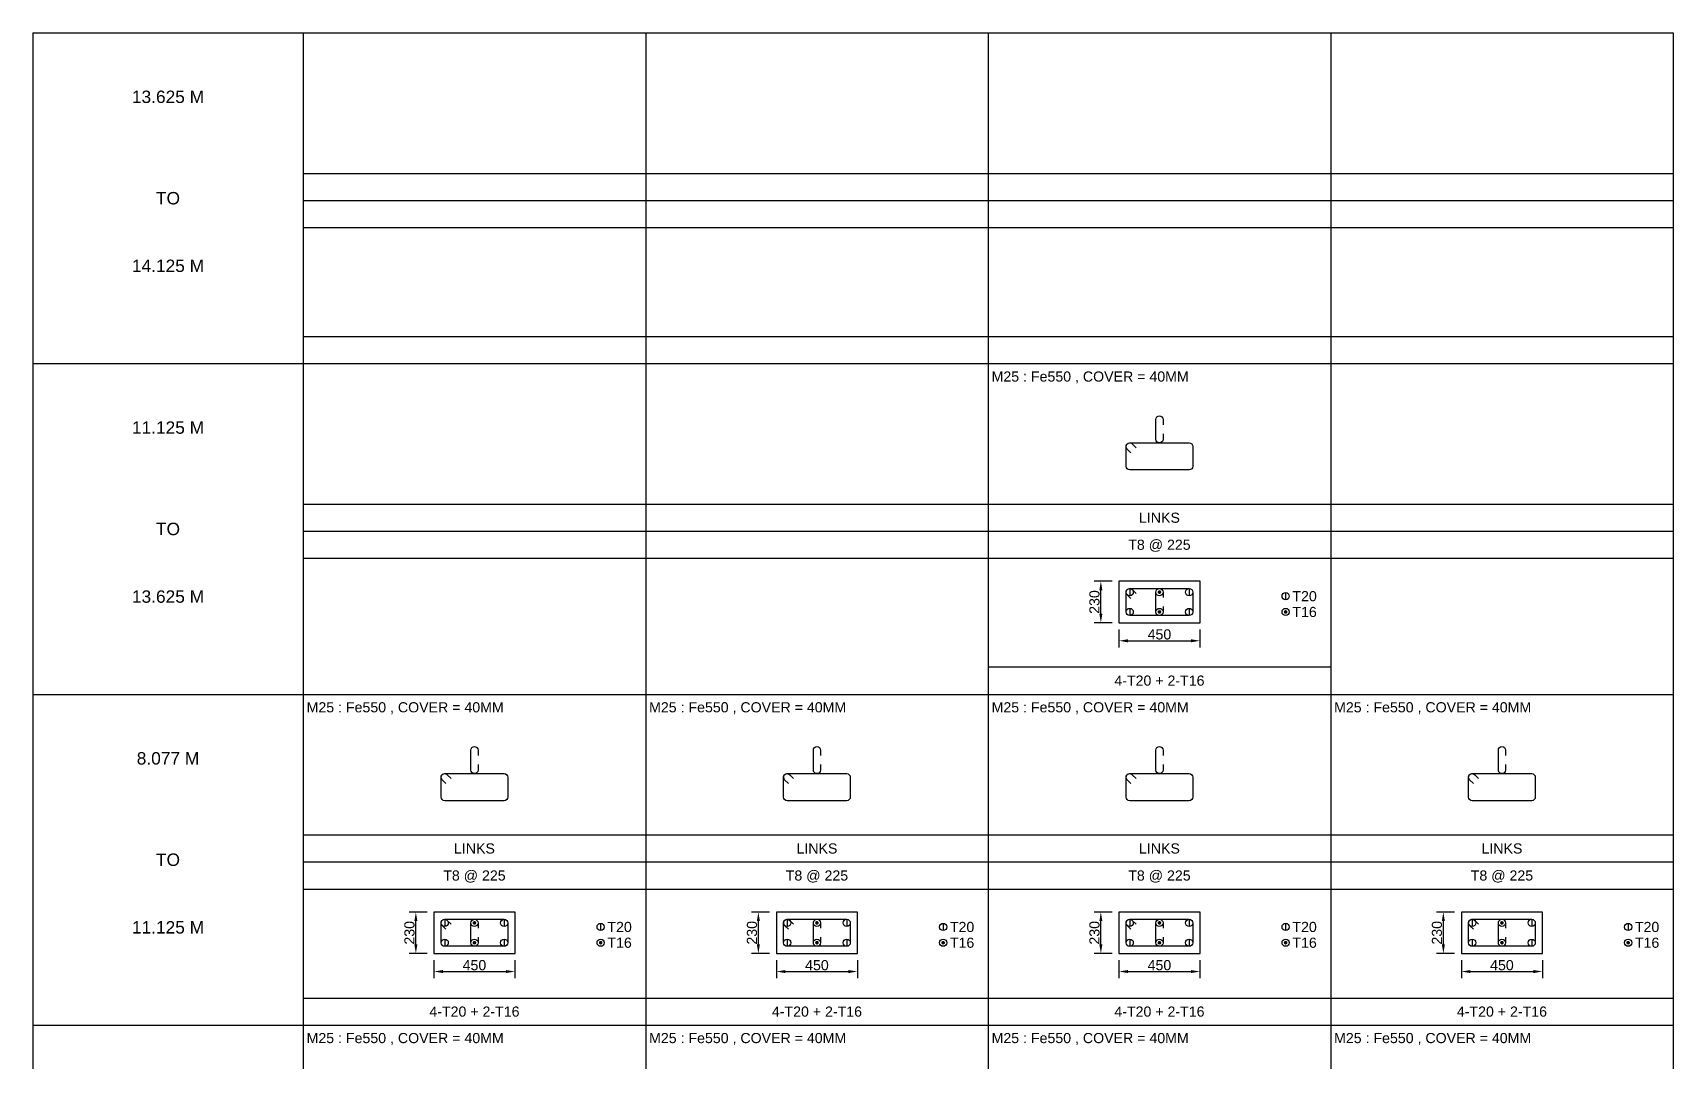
# Model space of a CAD drawing. Header units: inches. Extents: x -816171 to 9366335, y -450961 to 689132.
# Drawn here: x -301701 to -265301, y 293262 to 316083 of the extents above; entities that cross this region are included whole.
import ezdxf
from ezdxf.enums import TextEntityAlignment as Align

# ---------------------------------------------------------------- set-up
doc = ezdxf.new("R2010")
doc.units = ezdxf.units.IN
doc.header["$MEASUREMENT"] = 0
for name, color, linetype in [('Concrete Line', 2, 'Continuous'), ('Dim', 31, 'Continuous'), ('Link', 225, 'Continuous'), ('Reinforcement', 130, 'Continuous'), ('Schedule Border', 60, 'Continuous'), ('Schedule Header', 4, 'Continuous'), ('Schedule Line', 60, 'Continuous'), ('Text', 31, 'Continuous')]:
    doc.layers.add(name, color=color, linetype=linetype)
doc.styles.add('SC-COL1', font='SansSerif')
doc.styles.add('SC-COL2', font='SansSerif')
doc.dimstyles.new('ColumnSch', dxfattribs={"dimtxt": 225, "dimasz": 200, "dimexe": 150, "dimexo": 150, "dimgap": 25, "dimtad": 1, "dimtoh": 1, "dimdec": 4, "dimzin": 0, "dimdsep": 46, "dimtxsty": 'SC-COL2', "dimcen": 0.09, "dimclrd": 8, "dimclre": 8, "dimclrt": 31, "dimadec": 0, "dimazin": 0, "dimtfac": 1, "dimtdec": 0, "dimtix": 1, "dimtofl": 0, "dimtmove": 0, "dimatfit": 3, "dimfxl": 1, "dimtolj": 1, "dimtzin": 0, "dimarcsym": 0})

# ---------------------------------------------------------------- blocks, each defined once
blk = doc.blocks.new('*D3655')
at = {"layer": 'DEFPOINTS', "color": 0, "transparency": 16777216}
for p in [(-292801, 295652), (-291001, 295652), (-291001, 295252)]:
    blk.add_point(p, dxfattribs=at)
at = {"layer": 'Dim', "color": 8, "lineweight": -2, "transparency": 16777216}
for p, q in [((-292801, 295502), (-292801, 295102)), ((-292601, 295252), (-291201, 295252)), ((-291001, 295502), (-291001, 295102))]:
    blk.add_line(p, q, dxfattribs=at)
at = {"layer": 'Dim', "color": 8, "transparency": 16777216}
for points in [[(-292601, 295285), (-292601, 295218), (-292801, 295252)], [(-291201, 295285), (-291201, 295218), (-291001, 295252)]]:
    blk.add_solid(points, dxfattribs=at)
at = {"layer": 'Dim', "color": 31, "transparency": 16777216, "insert": (-291901, 295392), "char_height": 225, "attachment_point": 5, "style": 'SC-COL2'}
blk.add_mtext('\\A1;450', dxfattribs=at)
blk = doc.blocks.new('*D3656')
at = {"layer": 'DEFPOINTS', "color": 0, "transparency": 16777216}
for p in [(-293201, 296572), (-292801, 296572), (-292801, 295652)]:
    blk.add_point(p, dxfattribs=at)
at = {"layer": 'Dim', "color": 8, "lineweight": -2, "transparency": 16777216}
for p, q in [((-292951, 296572), (-293351, 296572)), ((-293201, 295852), (-293201, 296372)), ((-292951, 295652), (-293351, 295652))]:
    blk.add_line(p, q, dxfattribs=at)
at = {"layer": 'Dim', "color": 8, "transparency": 16777216}
for points in [[(-293234, 296372), (-293167, 296372), (-293201, 296572)], [(-293234, 295852), (-293167, 295852), (-293201, 295652)]]:
    blk.add_solid(points, dxfattribs=at)
at = {"layer": 'Dim', "color": 31, "transparency": 16777216, "insert": (-293342, 296112), "char_height": 225, "attachment_point": 5, "rotation": 90, "style": 'SC-COL2'}
blk.add_mtext('\\A1;230', dxfattribs=at)
blk = doc.blocks.new('*D3663')
at = {"layer": 'DEFPOINTS', "color": 0, "transparency": 16777216}
for p in [(-285201, 295652), (-283401, 295652), (-283401, 295252)]:
    blk.add_point(p, dxfattribs=at)
at = {"layer": 'Dim', "color": 8, "lineweight": -2, "transparency": 16777216}
for p, q in [((-285201, 295502), (-285201, 295102)), ((-285001, 295252), (-283601, 295252)), ((-283401, 295502), (-283401, 295102))]:
    blk.add_line(p, q, dxfattribs=at)
at = {"layer": 'Dim', "color": 8, "transparency": 16777216}
for points in [[(-285001, 295285), (-285001, 295218), (-285201, 295252)], [(-283601, 295285), (-283601, 295218), (-283401, 295252)]]:
    blk.add_solid(points, dxfattribs=at)
at = {"layer": 'Dim', "color": 31, "transparency": 16777216, "insert": (-284301, 295392), "char_height": 225, "attachment_point": 5, "style": 'SC-COL2'}
blk.add_mtext('\\A1;450', dxfattribs=at)
blk = doc.blocks.new('*D3664')
at = {"layer": 'DEFPOINTS', "color": 0, "transparency": 16777216}
for p in [(-285601, 296572), (-285201, 296572), (-285201, 295652)]:
    blk.add_point(p, dxfattribs=at)
at = {"layer": 'Dim', "color": 8, "lineweight": -2, "transparency": 16777216}
for p, q in [((-285351, 296572), (-285751, 296572)), ((-285601, 295852), (-285601, 296372)), ((-285351, 295652), (-285751, 295652))]:
    blk.add_line(p, q, dxfattribs=at)
at = {"layer": 'Dim', "color": 8, "transparency": 16777216}
for points in [[(-285634, 296372), (-285567, 296372), (-285601, 296572)], [(-285634, 295852), (-285567, 295852), (-285601, 295652)]]:
    blk.add_solid(points, dxfattribs=at)
at = {"layer": 'Dim', "color": 31, "transparency": 16777216, "insert": (-285742, 296112), "char_height": 225, "attachment_point": 5, "rotation": 90, "style": 'SC-COL2'}
blk.add_mtext('\\A1;230', dxfattribs=at)
blk = doc.blocks.new('*D3671')
at = {"layer": 'DEFPOINTS', "color": 0, "transparency": 16777216}
for p in [(-277601, 295652), (-275801, 295652), (-275801, 295252)]:
    blk.add_point(p, dxfattribs=at)
at = {"layer": 'Dim', "color": 8, "lineweight": -2, "transparency": 16777216}
for p, q in [((-277601, 295502), (-277601, 295102)), ((-277401, 295252), (-276001, 295252)), ((-275801, 295502), (-275801, 295102))]:
    blk.add_line(p, q, dxfattribs=at)
at = {"layer": 'Dim', "color": 8, "transparency": 16777216}
for points in [[(-277401, 295285), (-277401, 295218), (-277601, 295252)], [(-276001, 295285), (-276001, 295218), (-275801, 295252)]]:
    blk.add_solid(points, dxfattribs=at)
at = {"layer": 'Dim', "color": 31, "transparency": 16777216, "insert": (-276701, 295392), "char_height": 225, "attachment_point": 5, "style": 'SC-COL2'}
blk.add_mtext('\\A1;450', dxfattribs=at)
blk = doc.blocks.new('*D3672')
at = {"layer": 'DEFPOINTS', "color": 0, "transparency": 16777216}
for p in [(-278001, 296572), (-277601, 296572), (-277601, 295652)]:
    blk.add_point(p, dxfattribs=at)
at = {"layer": 'Dim', "color": 8, "lineweight": -2, "transparency": 16777216}
for p, q in [((-277751, 296572), (-278151, 296572)), ((-278001, 295852), (-278001, 296372)), ((-277751, 295652), (-278151, 295652))]:
    blk.add_line(p, q, dxfattribs=at)
at = {"layer": 'Dim', "color": 8, "transparency": 16777216}
for points in [[(-278034, 296372), (-277967, 296372), (-278001, 296572)], [(-278034, 295852), (-277967, 295852), (-278001, 295652)]]:
    blk.add_solid(points, dxfattribs=at)
at = {"layer": 'Dim', "color": 31, "transparency": 16777216, "insert": (-278142, 296112), "char_height": 225, "attachment_point": 5, "rotation": 90, "style": 'SC-COL2'}
blk.add_mtext('\\A1;230', dxfattribs=at)
blk = doc.blocks.new('*D3673')
at = {"layer": 'DEFPOINTS', "color": 0, "transparency": 16777216}
for p in [(-277601, 302992), (-275801, 302992), (-275801, 302592)]:
    blk.add_point(p, dxfattribs=at)
at = {"layer": 'Dim', "color": 8, "lineweight": -2, "transparency": 16777216}
for p, q in [((-277601, 302842), (-277601, 302442)), ((-277401, 302592), (-276001, 302592)), ((-275801, 302842), (-275801, 302442))]:
    blk.add_line(p, q, dxfattribs=at)
at = {"layer": 'Dim', "color": 8, "transparency": 16777216}
for points in [[(-277401, 302625), (-277401, 302558), (-277601, 302592)], [(-276001, 302625), (-276001, 302558), (-275801, 302592)]]:
    blk.add_solid(points, dxfattribs=at)
at = {"layer": 'Dim', "color": 31, "transparency": 16777216, "insert": (-276701, 302732), "char_height": 225, "attachment_point": 5, "style": 'SC-COL2'}
blk.add_mtext('\\A1;450', dxfattribs=at)
blk = doc.blocks.new('*D3674')
at = {"layer": 'DEFPOINTS', "color": 0, "transparency": 16777216}
for p in [(-278001, 303912), (-277601, 303912), (-277601, 302992)]:
    blk.add_point(p, dxfattribs=at)
at = {"layer": 'Dim', "color": 8, "lineweight": -2, "transparency": 16777216}
for p, q in [((-277751, 303912), (-278151, 303912)), ((-278001, 303192), (-278001, 303712)), ((-277751, 302992), (-278151, 302992))]:
    blk.add_line(p, q, dxfattribs=at)
at = {"layer": 'Dim', "color": 8, "transparency": 16777216}
for points in [[(-278034, 303712), (-277967, 303712), (-278001, 303912)], [(-278034, 303192), (-277967, 303192), (-278001, 302992)]]:
    blk.add_solid(points, dxfattribs=at)
at = {"layer": 'Dim', "color": 31, "transparency": 16777216, "insert": (-278142, 303452), "char_height": 225, "attachment_point": 5, "rotation": 90, "style": 'SC-COL2'}
blk.add_mtext('\\A1;230', dxfattribs=at)
blk = doc.blocks.new('*D3681')
at = {"layer": 'DEFPOINTS', "color": 0, "transparency": 16777216}
for p in [(-270001, 295652), (-268201, 295652), (-268201, 295252)]:
    blk.add_point(p, dxfattribs=at)
at = {"layer": 'Dim', "color": 8, "lineweight": -2, "transparency": 16777216}
for p, q in [((-270001, 295502), (-270001, 295102)), ((-269801, 295252), (-268401, 295252)), ((-268201, 295502), (-268201, 295102))]:
    blk.add_line(p, q, dxfattribs=at)
at = {"layer": 'Dim', "color": 8, "transparency": 16777216}
for points in [[(-269801, 295285), (-269801, 295218), (-270001, 295252)], [(-268401, 295285), (-268401, 295218), (-268201, 295252)]]:
    blk.add_solid(points, dxfattribs=at)
at = {"layer": 'Dim', "color": 31, "transparency": 16777216, "insert": (-269101, 295392), "char_height": 225, "attachment_point": 5, "style": 'SC-COL2'}
blk.add_mtext('\\A1;450', dxfattribs=at)
blk = doc.blocks.new('*D3682')
at = {"layer": 'DEFPOINTS', "color": 0, "transparency": 16777216}
for p in [(-270401, 296572), (-270001, 296572), (-270001, 295652)]:
    blk.add_point(p, dxfattribs=at)
at = {"layer": 'Dim', "color": 8, "lineweight": -2, "transparency": 16777216}
for p, q in [((-270151, 296572), (-270551, 296572)), ((-270401, 295852), (-270401, 296372)), ((-270151, 295652), (-270551, 295652))]:
    blk.add_line(p, q, dxfattribs=at)
at = {"layer": 'Dim', "color": 8, "transparency": 16777216}
for points in [[(-270434, 296372), (-270367, 296372), (-270401, 296572)], [(-270434, 295852), (-270367, 295852), (-270401, 295652)]]:
    blk.add_solid(points, dxfattribs=at)
at = {"layer": 'Dim', "color": 31, "transparency": 16777216, "insert": (-270542, 296112), "char_height": 225, "attachment_point": 5, "rotation": 90, "style": 'SC-COL2'}
blk.add_mtext('\\A1;230', dxfattribs=at)

msp = doc.modelspace()

# ---------------------------------------------------------------- linework, layer by layer
at = {"layer": 'Concrete Line'}
for points in [[(-275800.6886, 303911.51202), (-277600.6886, 303911.51202)], [(-277600.6886, 303911.51202), (-277600.6886, 302991.51202)], [(-275800.6886, 302991.51202), (-275800.6886, 303911.51202)], [(-277600.6886, 302991.51202), (-275800.6886, 302991.51202)], [(-291000.6886, 296571.51202), (-292800.6886, 296571.51202)], [(-292800.6886, 296571.51202), (-292800.6886, 295651.51202)], [(-291000.6886, 295651.51202), (-291000.6886, 296571.51202)], [(-283400.6886, 296571.51202), (-285200.6886, 296571.51202)], [(-285200.6886, 296571.51202), (-285200.6886, 295651.51202)], [(-283400.6886, 295651.51202), (-283400.6886, 296571.51202)], [(-275800.6886, 296571.51202), (-277600.6886, 296571.51202)], [(-277600.6886, 296571.51202), (-277600.6886, 295651.51202)], [(-275800.6886, 295651.51202), (-275800.6886, 296571.51202)], [(-268200.6886, 296571.51202), (-270000.6886, 296571.51202)], [(-270000.6886, 296571.51202), (-270000.6886, 295651.51202)], [(-268200.6886, 295651.51202), (-268200.6886, 296571.51202)], [(-292800.6886, 295651.51202), (-291000.6886, 295651.51202)], [(-285200.6886, 295651.51202), (-283400.6886, 295651.51202)], [(-277600.6886, 295651.51202), (-275800.6886, 295651.51202)], [(-270000.6886, 295651.51202), (-268200.6886, 295651.51202)]]:
    msp.add_lwpolyline(points, dxfattribs=at)
at = {"layer": 'Link'}
for points in [[(-276620.6886, 307183.28242), (-276620.6886, 307063.28242, -1), (-276780.6886, 307063.28242), (-276780.6886, 307503.28242, -1), (-276620.6886, 307503.28242), (-276620.6886, 307383.28242)], [(-277332.40459, 306761.86101), (-277417.25725, 306846.71398, -0.6681779738), (-277360.6886, 306983.28242), (-276040.6886, 306983.28242, -0.4142135624), (-275960.6886, 306903.28242), (-275960.6886, 306463.28242, -0.4142135624), (-276040.6886, 306383.28242), (-277360.6886, 306383.28242, -0.4142135624), (-277440.6886, 306463.28242), (-277440.6886, 306903.28242, -0.6681793021), (-277304.11995, 306959.85086), (-277219.2673, 306874.99789)], [(-277332.40459, 303530.09062), (-277417.25725, 303614.94358, -0.6681779738), (-277360.6886, 303751.51202), (-276040.6886, 303751.51202, -0.4142135624), (-275960.6886, 303671.51202), (-275960.6886, 303231.51202, -0.4142135624), (-276040.6886, 303151.51202), (-277360.6886, 303151.51202, -0.4142135624), (-277440.6886, 303231.51202), (-277440.6886, 303671.51202, -0.6681793021), (-277304.11995, 303728.08046), (-277219.2673, 303643.22749)], [(-276620.6886, 303351.51202), (-276620.6886, 303231.51202, -1), (-276780.6886, 303231.51202), (-276780.6886, 303671.51202, -1), (-276620.6886, 303671.51202), (-276620.6886, 303551.51202)], [(-291820.6886, 299843.28242), (-291820.6886, 299723.28242, -1), (-291980.6886, 299723.28242), (-291980.6886, 300163.28242, -1), (-291820.6886, 300163.28242), (-291820.6886, 300043.28242)], [(-284220.6886, 299843.28242), (-284220.6886, 299723.28242, -1), (-284380.6886, 299723.28242), (-284380.6886, 300163.28242, -1), (-284220.6886, 300163.28242), (-284220.6886, 300043.28242)], [(-276620.6886, 299843.28242), (-276620.6886, 299723.28242, -1), (-276780.6886, 299723.28242), (-276780.6886, 300163.28242, -1), (-276620.6886, 300163.28242), (-276620.6886, 300043.28242)], [(-269020.6886, 299843.28242), (-269020.6886, 299723.28242, -1), (-269180.6886, 299723.28242), (-269180.6886, 300163.28242, -1), (-269020.6886, 300163.28242), (-269020.6886, 300043.28242)], [(-292532.40459, 299421.86101), (-292617.25725, 299506.71398, -0.6681779738), (-292560.6886, 299643.28242), (-291240.6886, 299643.28242, -0.4142135624), (-291160.6886, 299563.28242), (-291160.6886, 299123.28242, -0.4142135624), (-291240.6886, 299043.28242), (-292560.6886, 299043.28242, -0.4142135624), (-292640.6886, 299123.28242), (-292640.6886, 299563.28242, -0.6681793021), (-292504.11995, 299619.85086), (-292419.2673, 299534.99789)], [(-284932.40459, 299421.86101), (-285017.25725, 299506.71398, -0.6681779738), (-284960.6886, 299643.28242), (-283640.6886, 299643.28242, -0.4142135624), (-283560.6886, 299563.28242), (-283560.6886, 299123.28242, -0.4142135624), (-283640.6886, 299043.28242), (-284960.6886, 299043.28242, -0.4142135624), (-285040.6886, 299123.28242), (-285040.6886, 299563.28242, -0.6681793021), (-284904.11995, 299619.85086), (-284819.2673, 299534.99789)], [(-277332.40459, 299421.86101), (-277417.25725, 299506.71398, -0.6681779738), (-277360.6886, 299643.28242), (-276040.6886, 299643.28242, -0.4142135624), (-275960.6886, 299563.28242), (-275960.6886, 299123.28242, -0.4142135624), (-276040.6886, 299043.28242), (-277360.6886, 299043.28242, -0.4142135624), (-277440.6886, 299123.28242), (-277440.6886, 299563.28242, -0.6681793021), (-277304.11995, 299619.85086), (-277219.2673, 299534.99789)], [(-269732.40459, 299421.86101), (-269817.25725, 299506.71398, -0.6681779738), (-269760.6886, 299643.28242), (-268440.6886, 299643.28242, -0.4142135624), (-268360.6886, 299563.28242), (-268360.6886, 299123.28242, -0.4142135624), (-268440.6886, 299043.28242), (-269760.6886, 299043.28242, -0.4142135624), (-269840.6886, 299123.28242), (-269840.6886, 299563.28242, -0.6681793021), (-269704.11995, 299619.85086), (-269619.2673, 299534.99789)], [(-292532.40459, 296190.09062), (-292617.25725, 296274.94358, -0.6681779738), (-292560.6886, 296411.51202), (-291240.6886, 296411.51202, -0.4142135624), (-291160.6886, 296331.51202), (-291160.6886, 295891.51202, -0.4142135624), (-291240.6886, 295811.51202), (-292560.6886, 295811.51202, -0.4142135624), (-292640.6886, 295891.51202), (-292640.6886, 296331.51202, -0.6681793021), (-292504.11995, 296388.08046), (-292419.2673, 296303.22749)], [(-291820.6886, 296011.51202), (-291820.6886, 295891.51202, -1), (-291980.6886, 295891.51202), (-291980.6886, 296331.51202, -1), (-291820.6886, 296331.51202), (-291820.6886, 296211.51202)], [(-284932.40459, 296190.09062), (-285017.25725, 296274.94358, -0.6681779738), (-284960.6886, 296411.51202), (-283640.6886, 296411.51202, -0.4142135624), (-283560.6886, 296331.51202), (-283560.6886, 295891.51202, -0.4142135624), (-283640.6886, 295811.51202), (-284960.6886, 295811.51202, -0.4142135624), (-285040.6886, 295891.51202), (-285040.6886, 296331.51202, -0.6681793021), (-284904.11995, 296388.08046), (-284819.2673, 296303.22749)], [(-284220.6886, 296011.51202), (-284220.6886, 295891.51202, -1), (-284380.6886, 295891.51202), (-284380.6886, 296331.51202, -1), (-284220.6886, 296331.51202), (-284220.6886, 296211.51202)], [(-277332.40459, 296190.09062), (-277417.25725, 296274.94358, -0.6681779738), (-277360.6886, 296411.51202), (-276040.6886, 296411.51202, -0.4142135624), (-275960.6886, 296331.51202), (-275960.6886, 295891.51202, -0.4142135624), (-276040.6886, 295811.51202), (-277360.6886, 295811.51202, -0.4142135624), (-277440.6886, 295891.51202), (-277440.6886, 296331.51202, -0.6681793021), (-277304.11995, 296388.08046), (-277219.2673, 296303.22749)], [(-276620.6886, 296011.51202), (-276620.6886, 295891.51202, -1), (-276780.6886, 295891.51202), (-276780.6886, 296331.51202, -1), (-276620.6886, 296331.51202), (-276620.6886, 296211.51202)], [(-269732.40459, 296190.09062), (-269817.25725, 296274.94358, -0.6681779738), (-269760.6886, 296411.51202), (-268440.6886, 296411.51202, -0.4142135624), (-268360.6886, 296331.51202), (-268360.6886, 295891.51202, -0.4142135624), (-268440.6886, 295811.51202), (-269760.6886, 295811.51202, -0.4142135624), (-269840.6886, 295891.51202), (-269840.6886, 296331.51202, -0.6681793021), (-269704.11995, 296388.08046), (-269619.2673, 296303.22749)], [(-269020.6886, 296011.51202), (-269020.6886, 295891.51202, -1), (-269180.6886, 295891.51202), (-269180.6886, 296331.51202, -1), (-269020.6886, 296331.51202), (-269020.6886, 296211.51202)]]:
    msp.add_lwpolyline(points, format="xyb", dxfattribs=at)
at = {"layer": 'Reinforcement', "color": 130}
for points in [[(-277360.6886, 303751.51202), (-277360.6886, 303591.51202)], [(-276040.6886, 303751.51202), (-276040.6886, 303591.51202)], [(-273900.6886, 303661.51202), (-273900.6886, 303501.51202)], [(-277360.6886, 303311.51202), (-277360.6886, 303151.51202)], [(-276040.6886, 303311.51202), (-276040.6886, 303151.51202)], [(-292560.6886, 296411.51202), (-292560.6886, 296251.51202)], [(-291240.6886, 296411.51202), (-291240.6886, 296251.51202)], [(-289100.6886, 296321.51202), (-289100.6886, 296161.51202)], [(-284960.6886, 296411.51202), (-284960.6886, 296251.51202)], [(-283640.6886, 296411.51202), (-283640.6886, 296251.51202)], [(-281500.6886, 296321.51202), (-281500.6886, 296161.51202)], [(-277360.6886, 296411.51202), (-277360.6886, 296251.51202)], [(-276040.6886, 296411.51202), (-276040.6886, 296251.51202)], [(-273900.6886, 296321.51202), (-273900.6886, 296161.51202)], [(-269760.6886, 296411.51202), (-269760.6886, 296251.51202)], [(-268440.6886, 296411.51202), (-268440.6886, 296251.51202)], [(-266300.6886, 296321.51202), (-266300.6886, 296161.51202)], [(-292560.6886, 295971.51202), (-292560.6886, 295811.51202)], [(-291240.6886, 295971.51202), (-291240.6886, 295811.51202)], [(-284960.6886, 295971.51202), (-284960.6886, 295811.51202)], [(-283640.6886, 295971.51202), (-283640.6886, 295811.51202)], [(-277360.6886, 295971.51202), (-277360.6886, 295811.51202)], [(-276040.6886, 295971.51202), (-276040.6886, 295811.51202)], [(-269760.6886, 295971.51202), (-269760.6886, 295811.51202)], [(-268440.6886, 295971.51202), (-268440.6886, 295811.51202)]]:
    msp.add_lwpolyline(points, dxfattribs=at)
at = {"layer": 'Reinforcement', "color": 130, "const_width": 40}
for points in [[(-276720.6886, 303671.51202, 1), (-276680.6886, 303671.51202, 1)], [(-276720.6886, 303231.51202, 1), (-276680.6886, 303231.51202, 1)], [(-273920.6886, 303231.51202, 1), (-273880.6886, 303231.51202, 1)], [(-291920.6886, 296331.51202, 1), (-291880.6886, 296331.51202, 1)], [(-284320.6886, 296331.51202, 1), (-284280.6886, 296331.51202, 1)], [(-276720.6886, 296331.51202, 1), (-276680.6886, 296331.51202, 1)], [(-269120.6886, 296331.51202, 1), (-269080.6886, 296331.51202, 1)], [(-291920.6886, 295891.51202, 1), (-291880.6886, 295891.51202, 1)], [(-289120.6886, 295891.51202, 1), (-289080.6886, 295891.51202, 1)], [(-284320.6886, 295891.51202, 1), (-284280.6886, 295891.51202, 1)], [(-281520.6886, 295891.51202, 1), (-281480.6886, 295891.51202, 1)], [(-276720.6886, 295891.51202, 1), (-276680.6886, 295891.51202, 1)], [(-273920.6886, 295891.51202, 1), (-273880.6886, 295891.51202, 1)], [(-269120.6886, 295891.51202, 1), (-269080.6886, 295891.51202, 1)], [(-266320.6886, 295891.51202, 1), (-266280.6886, 295891.51202, 1)]]:
    msp.add_lwpolyline(points, format="xyb", close=True, dxfattribs=at)
at = {"layer": 'Reinforcement', "color": 130}
for centre in [(-277360.6886, 303671.51202), (-276700.6886, 303671.51202), (-276040.6886, 303671.51202), (-273900.6886, 303581.51202), (-277360.6886, 303231.51202), (-276700.6886, 303231.51202), (-276040.6886, 303231.51202), (-273900.6886, 303231.51202), (-292560.6886, 296331.51202), (-291900.6886, 296331.51202), (-291240.6886, 296331.51202), (-289100.6886, 296241.51202), (-284960.6886, 296331.51202), (-284300.6886, 296331.51202), (-283640.6886, 296331.51202), (-281500.6886, 296241.51202), (-277360.6886, 296331.51202), (-276700.6886, 296331.51202), (-276040.6886, 296331.51202), (-273900.6886, 296241.51202), (-269760.6886, 296331.51202), (-269100.6886, 296331.51202), (-268440.6886, 296331.51202), (-266300.6886, 296241.51202), (-292560.6886, 295891.51202), (-291900.6886, 295891.51202), (-291240.6886, 295891.51202), (-289100.6886, 295891.51202), (-284960.6886, 295891.51202), (-284300.6886, 295891.51202), (-283640.6886, 295891.51202), (-281500.6886, 295891.51202), (-277360.6886, 295891.51202), (-276700.6886, 295891.51202), (-276040.6886, 295891.51202), (-273900.6886, 295891.51202), (-269760.6886, 295891.51202), (-269100.6886, 295891.51202), (-268440.6886, 295891.51202), (-266300.6886, 295891.51202)]:
    msp.add_circle(centre, 80, dxfattribs=at)
at = {"layer": 'Schedule Border'}
for p, q in [((-301700.6886, 316083.28242), (-265300.6886, 316083.28242)), ((-301700.6886, 316083.28242), (-301700.6886, 270843.28242)), ((-295700.6886, 316083.28242), (-295700.6886, 270843.28242)), ((-265300.6886, 316083.28242), (-265300.6886, 270843.28242)), ((-301700.6886, 308743.28242), (-265300.6886, 308743.28242)), ((-272900.6886, 302003.28242), (-280500.6886, 302003.28242)), ((-301700.6886, 301403.28242), (-265300.6886, 301403.28242)), ((-301700.6886, 294063.28242), (-265300.6886, 294063.28242))]:
    msp.add_line(p, q, dxfattribs=at)
at = {"layer": 'Schedule Line'}
for p, q in [((-295700.6886, 316083.28242), (-295700.6886, 270843.28242)), ((-288100.6886, 316083.28242), (-288100.6886, 270843.28242)), ((-280500.6886, 316083.28242), (-280500.6886, 270843.28242)), ((-272900.6886, 316083.28242), (-272900.6886, 270843.28242)), ((-295700.6886, 312963.28242), (-265300.6886, 312963.28242)), ((-295700.6886, 312363.28242), (-265300.6886, 312363.28242)), ((-295700.6886, 311763.28242), (-265300.6886, 311763.28242)), ((-295700.6886, 309343.28242), (-265300.6886, 309343.28242)), ((-295700.6886, 305623.28242), (-265300.6886, 305623.28242)), ((-295700.6886, 305023.28242), (-265300.6886, 305023.28242)), ((-295700.6886, 304423.28242), (-265300.6886, 304423.28242)), ((-295700.6886, 298283.28242), (-265300.6886, 298283.28242)), ((-295700.6886, 297683.28242), (-265300.6886, 297683.28242)), ((-295700.6886, 297083.28242), (-265300.6886, 297083.28242)), ((-295700.6886, 294663.28242), (-265300.6886, 294663.28242))]:
    msp.add_line(p, q, dxfattribs=at)

# ---------------------------------------------------------------- texts
at = {"layer": 'Schedule Header', "style": 'SC-COL2'}
for s, p in [('13.625 M', (-298700.6886, 314663.28242)), ('TO', (-298700.6886, 312413.28242)), ('14.125 M', (-298700.6886, 310913.28242)), ('11.125 M', (-298700.6886, 307323.28242)), ('TO', (-298700.6886, 305073.28242)), ('13.625 M', (-298700.6886, 303573.28242)), ('8.077 M', (-298700.6886, 299983.28242)), ('TO', (-298700.6886, 297733.28242)), ('11.125 M', (-298700.6886, 296233.28242))]:
    msp.add_text(s, height=275, dxfattribs=at).set_placement(p, align=Align.MIDDLE_CENTER)
at = {"layer": 'Text', "style": 'SC-COL1'}
for p in [(-280425.6886, 308343.28242), (-295625.6886, 301003.28242), (-288025.6886, 301003.28242), (-280425.6886, 301003.28242), (-272825.6886, 301003.28242), (-295625.6886, 293663.28242), (-288025.6886, 293663.28242), (-280425.6886, 293663.28242), (-272825.6886, 293663.28242)]:
    msp.add_text('M25 : Fe550 , COVER = 40MM', height=225, dxfattribs=at).set_placement(p)
for s, p in [('LINKS', (-276700.6886, 305323.28242)), ('T8 @ 225', (-276700.6886, 304723.28242)), ('4-T20 + 2-T16', (-276700.6886, 301708.36854)), ('LINKS', (-291900.6886, 297983.28242)), ('LINKS', (-284300.6886, 297983.28242)), ('LINKS', (-276700.6886, 297983.28242)), ('LINKS', (-269100.6886, 297983.28242)), ('T8 @ 225', (-291900.6886, 297383.28242)), ('T8 @ 225', (-284300.6886, 297383.28242)), ('T8 @ 225', (-276700.6886, 297383.28242)), ('T8 @ 225', (-269100.6886, 297383.28242)), ('4-T20 + 2-T16', (-291900.6886, 294363.28242)), ('4-T20 + 2-T16', (-284300.6886, 294363.28242)), ('4-T20 + 2-T16', (-276700.6886, 294363.28242)), ('4-T20 + 2-T16', (-269100.6886, 294363.28242))]:
    msp.add_text(s, height=225, dxfattribs=at).set_placement(p, align=Align.MIDDLE_CENTER)
for s, p in [('T20', (-273750.6886, 303581.51202)), ('T16', (-273750.6886, 303231.51202)), ('T20', (-288950.6886, 296241.51202)), ('T20', (-281350.6886, 296241.51202)), ('T20', (-273750.6886, 296241.51202)), ('T20', (-266150.6886, 296241.51202)), ('T16', (-288950.6886, 295891.51202)), ('T16', (-281350.6886, 295891.51202)), ('T16', (-273750.6886, 295891.51202)), ('T16', (-266150.6886, 295891.51202))]:
    msp.add_text(s, height=225, dxfattribs=at).set_placement(p, align=Align.MIDDLE_LEFT)

# ---------------------------------------------------------------- dimensions: what is measured, and where the dimension line sits
at = {"layer": 'Dim'}
for p1, p2, distance, text, picture, middle in [((-277600.6886, 302991.51202), (-277600.6886, 303911.51202), 400, '230', '*D3674', (-278141.73798, 303451.51202)), ((-277600.6886, 302991.51202), (-275800.6886, 302991.51202), -400, '450', '*D3673', (-276700.6886, 302732.40709)), ((-292800.6886, 295651.51202), (-292800.6886, 296571.51202), 400, '230', '*D3656', (-293341.73798, 296111.51202)), ((-285200.6886, 295651.51202), (-285200.6886, 296571.51202), 400, '230', '*D3664', (-285741.73798, 296111.51202)), ((-277600.6886, 295651.51202), (-277600.6886, 296571.51202), 400, '230', '*D3672', (-278141.73798, 296111.51202)), ((-270000.6886, 295651.51202), (-270000.6886, 296571.51202), 400, '230', '*D3682', (-270541.73798, 296111.51202)), ((-292800.6886, 295651.51202), (-291000.6886, 295651.51202), -400, '450', '*D3655', (-291900.6886, 295392.40709)), ((-285200.6886, 295651.51202), (-283400.6886, 295651.51202), -400, '450', '*D3663', (-284300.6886, 295392.40709)), ((-277600.6886, 295651.51202), (-275800.6886, 295651.51202), -400, '450', '*D3671', (-276700.6886, 295392.40709)), ((-270000.6886, 295651.51202), (-268200.6886, 295651.51202), -400, '450', '*D3681', (-269100.6886, 295392.40709))]:
    dim = msp.add_aligned_dim(p1=p1, p2=p2, distance=distance, text=text, dimstyle='ColumnSch', override={"dimtofl": 1}, dxfattribs=at)
    dim.commit()
    dim.dimension.update_dxf_attribs({"geometry": picture, "text_midpoint": middle})

doc.saveas('drawing.dxf')
